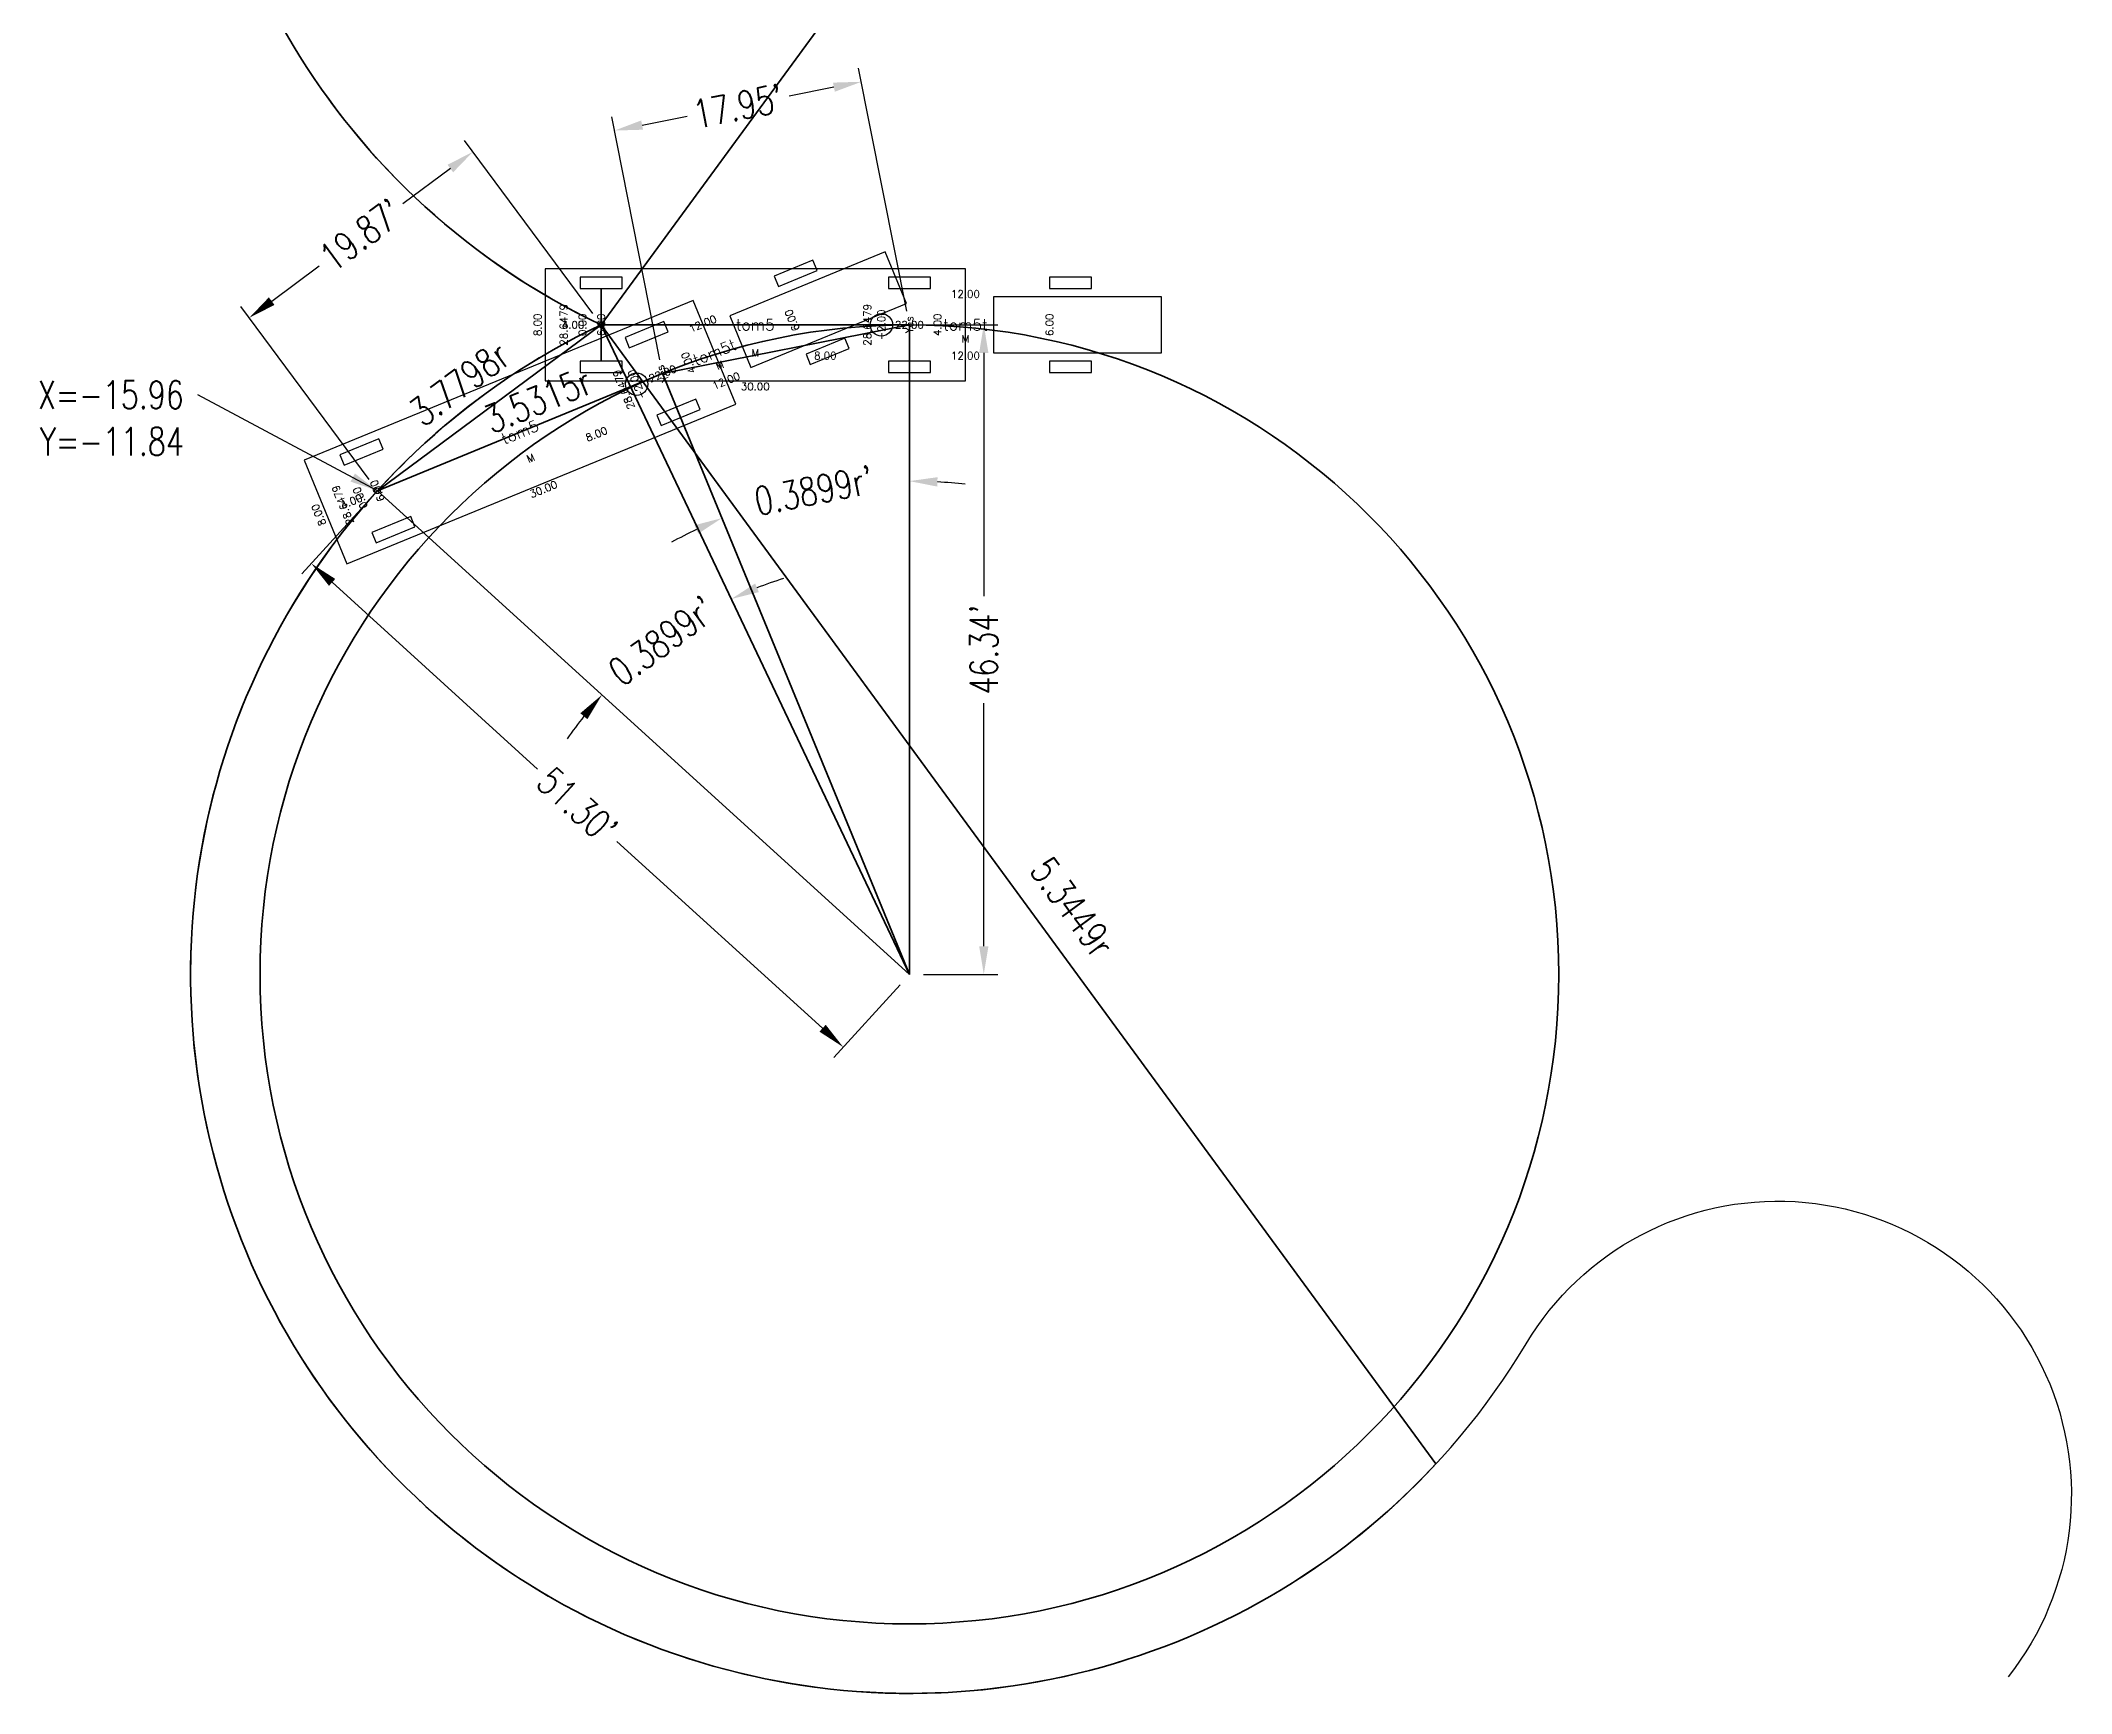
# Model space of a CAD drawing. Extents: x -40 to 105, y -98 to 98.
# Drawn here: x -40 to 104.9, y -97.6 to 20.3 of the extents above; entities that cross this region are included whole.
import ezdxf
from ezdxf.enums import TextEntityAlignment as Align

# ---------------------------------------------------------------- set-up
doc = ezdxf.new("R2010")
doc.units = 0
doc.header["$MEASUREMENT"] = 0
doc.layers.get('0').update_dxf_attribs({"lineweight": 35})
doc.layers.get('Defpoints').update_dxf_attribs({"lineweight": 35})
for name, color, linetype in [('AttributeLayer', 7, 'Continuous'), ('C-TURN-TRAL-BODY', 2, 'Continuous'), ('C-TURN-TRAL-RLTR-PATH', 3, 'Continuous'), ('C-TURN-TRAL-RRTR-PATH', 3, 'Continuous'), ('C-TURN-TRCK-BODY', 1, 'Continuous'), ('CENTERLINE', 2, 'Continuous')]:
    doc.layers.add(name, color=color, linetype=linetype)
doc.styles.add('romans', font='romans.shx', dxfattribs={"width": 0.75})
doc.styles.get("Standard").update_dxf_attribs({"font": 'romans.shx', "width": 0.75})
doc.dimstyles.get("Standard").update_dxf_attribs({"dimscale": 20, "dimtxt": 0.1, "dimasz": 0.1, "dimexe": 0.05, "dimexo": 0.05, "dimgap": 0.025, "dimtad": 0, "dimzin": 0, "dimdsep": 46, "dimtxsty": 'romans', "dimcen": 0.05, "dimaunit": 3, "dimadec": 4, "dimazin": 0, "dimtfac": 1, "dimtofl": 0, "dimtmove": 0, "dimatfit": 3, "dimfxl": 1, "dimtolj": 1, "dimtzin": 0, "dimarcsym": 0})

# ---------------------------------------------------------------- blocks, each defined once
blk = doc.blocks.new('VEHICLELIBtom5')
at = {"layer": 'C-TURN-TRAL-BODY'}
for points in [[(36, 2.6), (39, 2.6), (39, 3.4), (36, 3.4)], [(32, -2), (44, -2), (44, 2), (32, 2)], [(36, -3.4), (39, -3.4), (39, -2.6), (36, -2.6)]]:
    blk.add_lwpolyline(points, close=True, dxfattribs=at)
at = {"layer": 'C-TURN-TRCK-BODY'}
for points in [[(0, -4), (30, -4), (30, 4), (0, 4)], [(2.5, 2.6), (5.5, 2.6), (5.5, 3.4), (2.5, 3.4)], [(24.5, 2.6), (27.5, 2.6), (27.5, 3.4), (24.5, 3.4)], [(2.5, -3.4), (5.5, -3.4), (5.5, -2.6), (2.5, -2.6)], [(24.5, -3.4), (27.5, -3.4), (27.5, -2.6), (24.5, -2.6)]]:
    blk.add_lwpolyline(points, close=True, dxfattribs=at)
for centre, radius in [((4, 0), 0.2), ((24, 0), 0.8)]:
    blk.add_circle(centre, radius, dxfattribs=at)
at = {"layer": 'AttributeLayer', "flags": 8}
for tag, p in [('VEHSTEERLOCKTIME', (2.67, 0)), ('TRAILERWHEELWIDTH', (36, 0)), ('VEHWIDTH', (-0.53, 0)), ('VEHSTEERLOCK', (1.33, 0)), ('VEHWHEELWIDTH', (4, 0)), ('VEHARTANGLE', (23, 0)), ('VEHREARHITCH', (24, 0)), ('TRAILHAVE', (26, 0)), ('TRAILERWIDTH', (28, 0))]:
    blk.add_attdef(tag, text='', height=0.533, rotation=90, dxfattribs=at).set_placement(p, align=Align.MIDDLE)
for tag, height, p in [('TRAILERHITCHTOWHEEL', 0.533, (30, 2.2)), ('VEHFRONTHANG', 0.533, (2, 0)), ('VEHNAME', 0.8, (15, 0)), ('VEHWHEELBASE', 0.533, (26, 0)), ('TRAILNAME', 0.8, (30, 0)), ('TRAILUNITS', 0.533, (30, -1)), ('VEHUNITS', 0.533, (15, -2)), ('TRAILERFRONTHANG', 0.533, (20, -2.2)), ('TRAILERBODYLENGTH', 0.533, (30, -2.2)), ('VEHBODYLENGTH', 0.533, (15, -4.4))]:
    blk.add_attdef(tag, text='', height=height, dxfattribs=at).set_placement(p, align=Align.MIDDLE)
blk = doc.blocks.new('*D63')
at = {"color": 0, "lineweight": -2, "transparency": 16777216}
for p, q in [((-0.6, 0.8), (-9.75, 13.14)), ((-10.76, 11.15), (-14.15, 8.63)), ((-23.51, 1.69), (-20.12, 4.21)), ((-16.56, -11.04), (-25.71, 1.3))]:
    blk.add_line(p, q, dxfattribs=at)
at = {"color": 0, "transparency": 16777216}
for points in [[(-10.96, 11.42), (-10.56, 10.88), (-9.15, 12.34)], [(-23.71, 1.96), (-23.31, 1.42), (-25.11, 0.5)]]:
    blk.add_solid(points, dxfattribs=at)
at = {"layer": 'Defpoints', "color": 0, "transparency": 16777216}
for p in [(-25.11, 0.5), (0, 0), (-15.96, -11.84)]:
    blk.add_point(p, dxfattribs=at)
at = {"color": 0, "transparency": 16777216, "insert": (-17.13, 6.42), "char_height": 2, "attachment_point": 5, "rotation": 36.5654, "style": 'romans'}
blk.add_mtext("\\A1;19.87'", dxfattribs=at)
blk = doc.blocks.new('*D64')
at = {"color": 0, "lineweight": -2, "transparency": 16777216}
for p, q in [((21.81, 0.98), (18.38, 18.32)), ((16.61, 16.95), (13.41, 16.32)), ((4.19, -2.5), (0.77, 14.85)), ((2.92, 14.25), (6.13, 14.88))]:
    blk.add_line(p, q, dxfattribs=at)
at = {"color": 0, "transparency": 16777216}
for points in [[(16.55, 17.28), (16.68, 16.63), (18.58, 17.34)], [(2.86, 14.58), (2.99, 13.92), (0.96, 13.86)]]:
    blk.add_solid(points, dxfattribs=at)
at = {"layer": 'Defpoints', "color": 0, "transparency": 16777216}
for p in [(0.96, 13.86), (22, 0), (4.39, -3.48)]:
    blk.add_point(p, dxfattribs=at)
at = {"color": 0, "transparency": 16777216, "insert": (9.77, 15.6), "char_height": 2, "attachment_point": 5, "rotation": 11.1694, "style": 'romans'}
blk.add_mtext("\\A1;17.95'", dxfattribs=at)
blk = doc.blocks.new('*D65')
at = {"color": 0, "lineweight": -2, "transparency": 16777216}
for start, end in [(107.6627, 111.5294), (141.6014, 145.4681)]:
    blk.add_arc((22, -46.34), 29.64, start, end, dxfattribs=at)
at = {"color": 0, "transparency": 16777216}
for points in [[(11.26, -19.07), (10.99, -18.46), (9.29, -19.56)], [(-1.48, -27.71), (-0.98, -28.14), (0.06, -26.4)]]:
    blk.add_solid(points, dxfattribs=at)
at = {"layer": 'Defpoints', "color": 0, "transparency": 16777216}
for p in [(0, 0), (-15.96, -11.84), (5.92, -21.44), (22, -46.34), (22, -46.34)]:
    blk.add_point(p, dxfattribs=at)
at = {"color": 0, "transparency": 16777216, "insert": (4.34, -22.53), "char_height": 2, "attachment_point": 5, "rotation": 36.5654, "style": 'romans'}
blk.add_mtext("\\A1;0.3899r'", dxfattribs=at)
blk = doc.blocks.new('*D66')
at = {"color": 0, "lineweight": -2, "transparency": 16777216}
for start, end in [(83.4871, 86.7435), (115.5952, 118.8516)]:
    blk.add_arc((22, -46.34), 35.19, start, end, dxfattribs=at)
at = {"color": 0, "transparency": 16777216}
for points in [[(23.99, -11.54), (24.01, -10.87), (22, -11.15)], [(6.66, -14.3), (6.93, -14.9), (8.62, -13.79)]]:
    blk.add_solid(points, dxfattribs=at)
at = {"layer": 'Defpoints', "color": 0, "transparency": 16777216}
for p in [(22, 0), (4.39, -3.48), (17.44, -11.44), (22, -46.34), (22, -46.34)]:
    blk.add_point(p, dxfattribs=at)
at = {"color": 0, "transparency": 16777216, "insert": (15.18, -11.81), "char_height": 2, "attachment_point": 5, "rotation": 11.1694, "style": 'romans'}
blk.add_mtext("\\A1;0.3899r'", dxfattribs=at)
blk = doc.blocks.new('*D67')
at = {"color": 0, "lineweight": -2, "transparency": 16777216}
for p, q in [((23, 0), (28.31, 0)), ((27.31, -2), (27.31, -19.35)), ((27.31, -44.34), (27.31, -26.99)), ((23, -46.34), (28.31, -46.34))]:
    blk.add_line(p, q, dxfattribs=at)
at = {"color": 0, "transparency": 16777216}
for points in [[(26.98, -2), (27.64, -2), (27.31, 0)], [(26.98, -44.34), (27.64, -44.34), (27.31, -46.34)]]:
    blk.add_solid(points, dxfattribs=at)
at = {"layer": 'Defpoints', "color": 0, "transparency": 16777216}
for p in [(22, 0), (27.31, 0), (22, -46.34)]:
    blk.add_point(p, dxfattribs=at)
at = {"color": 0, "transparency": 16777216, "insert": (27.31, -23.17), "char_height": 2, "attachment_point": 5, "rotation": 90, "style": 'romans'}
blk.add_mtext("\\A1;46.34'", dxfattribs=at)
blk = doc.blocks.new('*D68')
at = {"color": 0, "lineweight": -2, "transparency": 16777216}
for p, q in [((-16.63, -12.58), (-21.35, -17.77)), ((-19.2, -18.37), (-4.53, -31.71)), ((15.8, -50.18), (1.13, -36.85)), ((21.33, -47.08), (16.61, -52.27))]:
    blk.add_line(p, q, dxfattribs=at)
at = {"color": 0, "transparency": 16777216}
for points in [[(-18.97, -18.13), (-19.42, -18.62), (-20.68, -17.03)], [(16.03, -49.94), (15.58, -50.43), (17.28, -51.53)]]:
    blk.add_solid(points, dxfattribs=at)
at = {"layer": 'Defpoints', "color": 0, "transparency": 16777216}
for p in [(-15.96, -11.84), (-20.68, -17.03), (22, -46.34)]:
    blk.add_point(p, dxfattribs=at)
at = {"color": 0, "transparency": 16777216, "insert": (-1.7, -34.28), "char_height": 2, "attachment_point": 5, "rotation": 317.7348, "style": 'romans'}
blk.add_mtext("\\A1;51.30'", dxfattribs=at)

msp = doc.modelspace()

# ---------------------------------------------------------------- linework, layer by layer
for p, q in [((0, 0), (59.571, 81.266)), ((0, -2.6), (0, 2.6)), ((0, 0), (-15.962, -11.839)), ((22, -46.34), (0, 0)), ((22, 0), (0, 0)), ((0, 0), (59.571, -81.266)), ((4.387, -3.478), (22, 0)), ((22, -46.34), (22, 0)), ((-15.962, -11.839), (4.387, -3.478)), ((4.387, -3.478), (22, -46.34)), ((-15.962, -11.839), (22, -46.34))]:
    msp.add_line(p, q)
msp.add_circle((22, -46.34), 46.34)
for centre, start, end in [((22, 46.34), 42.91036, 244.60396), ((22, -46.34), 115.39604, 317.08964)]:
    msp.add_arc(centre, 51.297, start, end)
at = {"layer": 'C-TURN-TRAL-RLTR-PATH'}
msp.add_arc((22, -46.34), 51.297, 115.39604, 137.73476, dxfattribs=at)
for p in [(0, 0), (-12.926, -83.911)]:
    msp.add_point(p, dxfattribs=at)
at = {"layer": 'C-TURN-TRCK-BODY'}
msp.add_lwpolyline([(-4, -4), (26, -4), (26, 4), (-4, 4)], close=True, dxfattribs=at)
msp.add_lwpolyline([(-4, -4), (26, -4), (26, 4), (-4, 4)], close=True, dxfattribs=at)
msp.add_lwpolyline([(-4, -4), (26, -4), (26, 4), (-4, 4)], close=True, dxfattribs=at)
msp.add_lwpolyline([(-4, -4), (26, -4), (26, 4), (-4, 4)], close=True, dxfattribs=at)
at = {"layer": 'CENTERLINE'}
for points in [[(0, 0, -1.3474885), (66.006, 72.702, 1.0663903), (100.419, 96.446, 0.4712071)], [(0, 0, 1.3474885), (66.006, -72.702, -1.0663903), (100.419, -96.446, -0.4712071)]]:
    msp.add_lwpolyline(points, format="xyb", dxfattribs=at)

# ---------------------------------------------------------------- block references
at = {"layer": 'C-TURN-TRAL-RRTR-PATH', "rotation": 22.33872063724669}
msp.add_blockref('VEHICLELIBtom5', (-19.662, -13.36), dxfattribs=at).add_auto_attribs({'VEHWIDTH': '8.00', 'VEHBODYLENGTH': '30.00', 'VEHFRONTHANG': '4.00', 'VEHWHEELBASE': '22.00', 'VEHNAME': 'tom5', 'VEHUNITS': 'M', 'VEHSTEERLOCK': '28.6479', 'VEHSTEERLOCKTIME': '0.00', 'VEHWHEELWIDTH': '6.00', 'TRAILHAVE': 'Yes', 'VEHREARHITCH': '-2.00', 'VEHARTANGLE': '28.6479', 'TRAILERBODYLENGTH': '12.00', 'TRAILNAME': 'tom5t', 'TRAILUNITS': 'M', 'TRAILERFRONTHANG': '8.00', 'TRAILERHITCHTOWHEEL': '12.00', 'TRAILERWIDTH': '4.00', 'TRAILERWHEELWIDTH': '6.00'})
at = {"layer": 'C-TURN-TRAL-RRTR-PATH'}
msp.add_blockref('VEHICLELIBtom5', (-4, 0), dxfattribs=at).add_auto_attribs({'VEHWIDTH': '8.00', 'VEHBODYLENGTH': '30.00', 'VEHFRONTHANG': '4.00', 'VEHWHEELBASE': '22.00', 'VEHNAME': 'tom5', 'VEHUNITS': 'M', 'VEHSTEERLOCK': '28.6479', 'VEHSTEERLOCKTIME': '0.00', 'VEHWHEELWIDTH': '6.00', 'TRAILHAVE': 'Yes', 'VEHREARHITCH': '-2.00', 'VEHARTANGLE': '28.6479', 'TRAILERBODYLENGTH': '12.00', 'TRAILNAME': 'tom5t', 'TRAILUNITS': 'M', 'TRAILERFRONTHANG': '8.00', 'TRAILERHITCHTOWHEEL': '12.00', 'TRAILERWIDTH': '4.00', 'TRAILERWHEELWIDTH': '6.00'})

# ---------------------------------------------------------------- texts
at = {"style": 'romans', "width": 0.75}
for s, rotation, p in [('3.7798r', 36.5654, (-6.932, -1.83)), ('3.5315r', 22.33872, (-0.866, -3.875)), ('5.3449r', 306.24284, (35.98, -44.742))]:
    msp.add_text(s, height=2, rotation=rotation, dxfattribs=at).set_placement(p, align=Align.MIDDLE_RIGHT)
for s, p in [('X=-15.96', (-29.778, -4.989)), ('Y=-11.84', (-29.778, -8.323))]:
    msp.add_text(s, height=2, dxfattribs=at).set_placement(p, align=Align.MIDDLE_RIGHT)

# ---------------------------------------------------------------- dimensions: what is measured, and where the dimension line sits
for p1, p2, distance, picture, middle in [((22, 0), (4.387, -3.478), -17.677, '*D64', (9.769, 15.603)), ((0, 0), (-15.962, -11.839), -15.363, '*D63', (-17.134, 6.42)), ((22, -46.34), (22, 0), -5.309, '*D67', (27.309, -23.17)), ((22, -46.34), (-15.962, -11.839), 7.012, '*D68', (-1.697, -34.279))]:
    dim = msp.add_aligned_dim(p1=p1, p2=p2, distance=distance, dimstyle='Standard', override={"dimpost": "'"})
    dim.commit()
    dim.dimension.update_dxf_attribs({"geometry": picture, "text_midpoint": middle})
for base, line1, line2, picture, middle in [((5.9247, -21.4365), ((-15.962, -11.8395), (22, -46.3402)), ((22, -46.3402), (0, 0)), '*D65', (4.3415, -22.533)), ((17.439, -11.4432), ((4.387, -3.4777), (22, -46.3402)), ((22, -46.3402), (22, 0)), '*D66', (15.1826, -11.813))]:
    dim = msp.add_angular_dim_2l(base=base, line1=line1, line2=line2, dimstyle='Standard', override={"dimpost": "'"})
    dim.commit()
    dim.dimension.update_dxf_attribs({"geometry": picture, "text_midpoint": middle})

# ---------------------------------------------------------------- leaders
msp.add_leader([(-15.962, -11.839), (-28.778, -4.989)], dimstyle='Standard')

doc.saveas('drawing.dxf')
